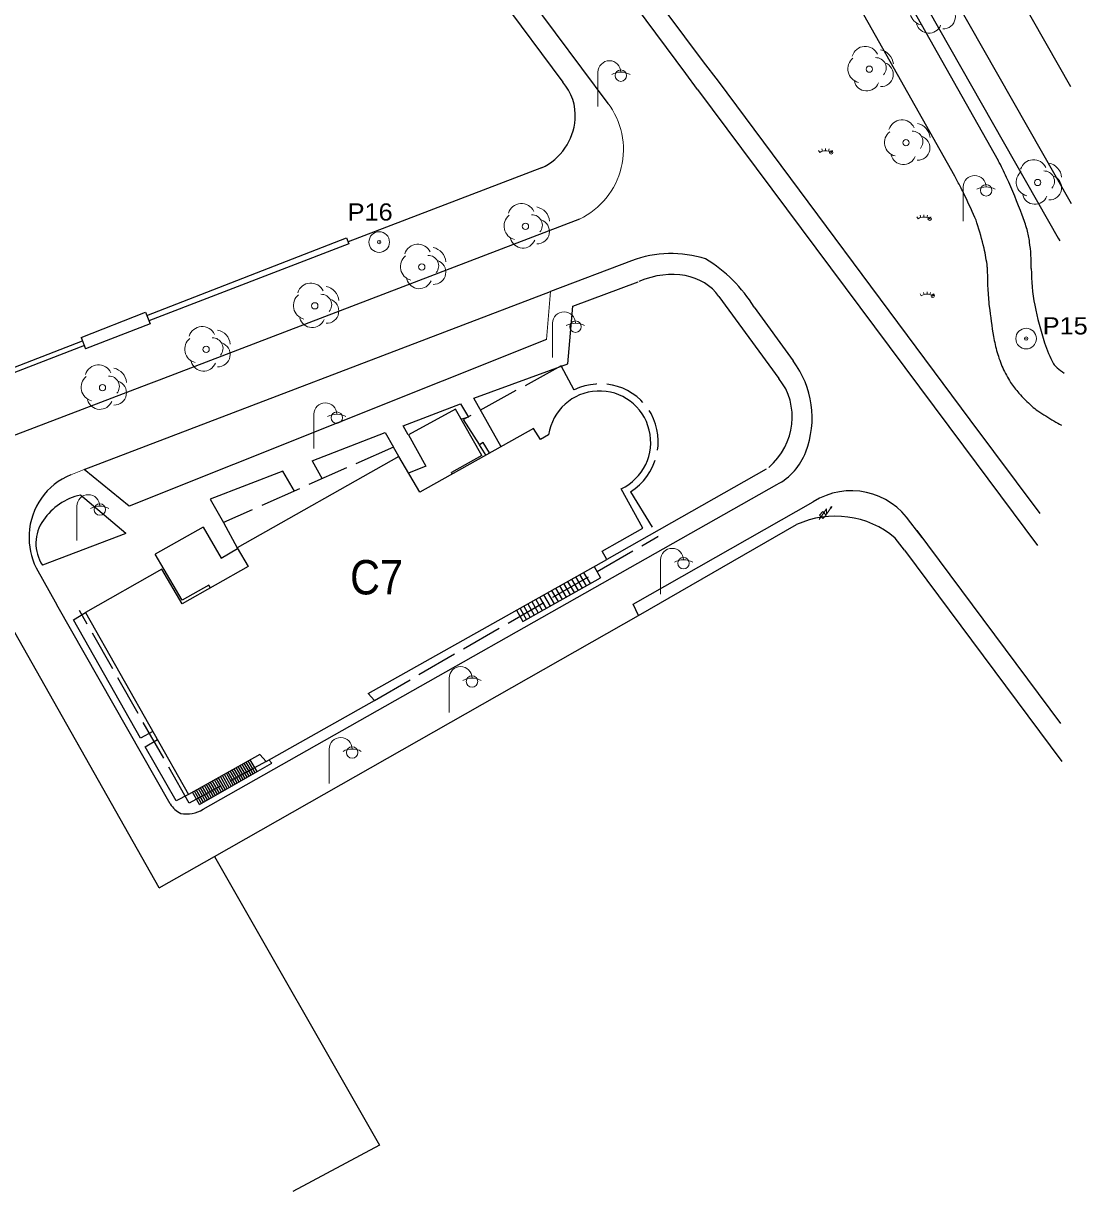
# Model space of a CAD drawing. Extents: x -89153 to -88764, y -100884 to -100462.
# Drawn here: x -88856.9 to -88764, y -100864.6 to -100762.5 of the extents above; entities that cross this region are included whole.
import ezdxf
from ezdxf.enums import TextEntityAlignment as Align

# ---------------------------------------------------------------- set-up
doc = ezdxf.new("R2010")
doc.units = 0
doc.header["$LTSCALE"] = 0.6
doc.header["$PDMODE"] = 32
doc.header["$PDSIZE"] = 0.3
doc.linetypes.add('LONG_DASHED', pattern=[7.5, 6, -1.5])
for name, color, linetype, lineweight in [('10', 7, 'Continuous', 25), ('11', 7, 'Continuous', 25), ('12', 7, 'Continuous', 25), ('17', 7, 'Continuous', 13), ('2', 7, 'Continuous', 13), ('20', 7, 'Continuous', 13), ('21', 7, 'Continuous', 13)]:
    doc.layers.add(name, color=color, linetype=linetype, lineweight=lineweight)
doc.layers.add('60', color=7, linetype='Continuous')

msp = doc.modelspace()

# ---------------------------------------------------------------- linework, layer by layer
at = {"layer": '10'}
for p, q in [((-88784.031, -100745.394), (-88765.354, -100778.271)), ((-88809.737, -100767.664), (-88824.248, -100748.128)), ((-88805.785, -100769.546), (-88822.172, -100747.487)), ((-88774.158, -100797.179), (-88796.139, -100767.578)), ((-88797.987, -100768.312), (-88774.737, -100799.499)), ((-88766.481, -100781.304), (-88766.338, -100781.557)), ((-88803.74, -100783.281), (-88810.826, -100785.984)), ((-88793.026, -100787.347), (-88789.636, -100792.038)), ((-88811.169, -100790.175), (-88847.625, -100804.718)), ((-88845.962, -100794.074), (-88934.3, -100827.829)), ((-88818.678, -100795.779), (-88818.001, -100796.957)), ((-88818.001, -100796.957), (-88818.613, -100797.137)), ((-88768.056, -100805.369), (-88774.158, -100797.179)), ((-88816.461, -100800.289), (-88817.044, -100799.361)), ((-88774.737, -100799.499), (-88768.277, -100808.182)), ((-88831.659, -100800.755), (-88830.785, -100802.335)), ((-88847.625, -100804.718), (-88851.557, -100801.536)), ((-88841.184, -100831.221), (-88791.054, -100802.839)), ((-88802.767, -100806.668), (-88804.666, -100803.219)), ((-88847.917, -100807.109), (-88851.905, -100803.763)), ((-88787.519, -100804.143), (-88787.517, -100804.142)), ((-88845.008, -100838.087), (-88863.184, -100805.978)), ((-88778.361, -100807.464), (-88779.346, -100806.195)), ((-88847.917, -100807.109), (-88855.209, -100809.899)), ((-88804.758, -100807.784), (-88802.767, -100806.668)), ((-88778.836, -100806.852), (-88766.274, -100823.735)), ((-88779.906, -100808.57), (-88766.149, -100827.057)), ((-88855.775, -100810.135), (-88853.958, -100813.343)), ((-88844.053, -100830.755), (-88853.958, -100813.343)), ((-88803.141, -100814.301), (-88803.142, -100814.298)), ((-88835.666, -100827.043), (-88826.219, -100821.703)), ((-88826.219, -100821.703), (-88826.772, -100821.111)), ((-88836.214, -100826.42), (-88842.449, -100829.926)), ((-88836.214, -100826.42), (-88835.666, -100827.043)), ((-88845.008, -100838.087), (-88840.179, -100835.338)), ((-88840.208, -100835.354), (-88840.179, -100835.338))]:
    msp.add_line(p, q, dxfattribs=at)
at = {"layer": '10', "lineweight": 13}
for p, q in [((-88810.826, -100785.984), (-88811.169, -100790.175)), ((-88851.557, -100801.536), (-88852.735, -100801.979))]:
    msp.add_line(p, q, dxfattribs=at)
at = {"layer": '10', "linetype": 'LONG_DASHED'}
for p, q in [((-88817.03, -100799.352), (-88818.436, -100797.156)), ((-88803.845, -100803.492), (-88801.44, -100807.374)), ((-88826.219, -100821.703), (-88801.447, -100807.383))]:
    msp.add_line(p, q, dxfattribs=at)
at = {"layer": '10'}
for points in [[(-88817.933, -100690.842), (-88799.747, -100722.903), (-88798.294, -100725.341), (-88799.135, -100725.849), (-88797.197, -100729.282), (-88796.296, -100728.835), (-88795.1, -100731.016), (-88789.202, -100741.356), (-88766.481, -100781.304)], [(-88796.139, -100767.578), (-88797.466, -100765.904), (-88821.746, -100733.322)], [(-88797.987, -100768.312), (-88799.017, -100766.921), (-88823.101, -100734.498)], [(-88808.294, -100779.638), (-88845.023, -100793.715), (-88845.962, -100794.074)], [(-88823.272, -100798.508), (-88823.711, -100797.701), (-88818.678, -100795.779)], [(-88810.993, -100798.486), (-88811.7, -100798.906), (-88812.317, -100797.943), (-88822.244, -100803.51), (-88824.069, -100800.405), (-88838.2, -100808.365), (-88837.237, -100810.006), (-88843.02, -100813.262), (-88844.795, -100810.242), (-88851.45, -100814.011), (-88842.449, -100829.926)], [(-88831.659, -100800.755), (-88825.267, -100798.288), (-88824.539, -100799.571)], [(-88816.154, -100800.081), (-88816.722, -100799.171), (-88817.044, -100799.361)], [(-88833.208, -100803.409), (-88834.205, -100801.685), (-88840.551, -100804.113), (-88839.405, -100806.156)], [(-88803.142, -100814.298), (-88803.616, -100813.288), (-88787.871, -100804.342)], [(-88826.772, -100821.111), (-88805.915, -100809.382), (-88806.329, -100808.661), (-88804.758, -100807.784)]]:
    msp.add_lwpolyline(points, dxfattribs=at)
at = {"layer": '10', "linetype": 'LONG_DASHED'}
for points in [[(-88808.759, -100794.581), (-88809.899, -100792.471), (-88818.436, -100797.156)], [(-88824.069, -100800.405), (-88824.542, -100799.568), (-88839.405, -100806.156), (-88838.2, -100808.365)], [(-88835.666, -100827.043), (-88842.394, -100830.678), (-88851.977, -100813.851)]]:
    msp.add_lwpolyline(points, dxfattribs=at)
at = {"layer": '10', "lineweight": 13}
msp.add_lwpolyline([(-88845.962, -100794.074), (-88845.023, -100793.715), (-88845.962, -100794.074)], dxfattribs=at)
msp.add_arc((-88811.1942, -100773.5581), 6.7362, 295.50179, 37.28974, dxfattribs=at)
at = {"layer": '10'}
for centre, radius, start, end in [((-88800.256, -100792.721), 10.0624, 72.76031, 110.2582), ((-88803.981, -100794.085), 12.8616, 31.5947, 58.56788), ((-88796.187, -100796.998), 8.2175, 338.71097, 37.13129), ((-88796.187, -100796.998), 8.2175, 34.58932, 35.16579), ((-88806.557, -100799.151), 4.4856, 294.93043, 171.47429), ((-88793.428, -100798.199), 5.212, 297.09601, 340.00084), ((-88850.4839, -100807.432), 5.8993, 112.43149, 177.35287), ((-88850.7346, -100808.9628), 5.3299, 102.68509, 145.52394), ((-88795.188, -100796.827), 7.3, 286.13117, 286.18384), ((-88784.555, -100809.624), 6.2364, 33.35558, 122.12183), ((-88852.3456, -100807.9803), 3.4468, 143.82792, 213.82434), ((-88850.0207, -100807.4221), 6.3617, 177.62968, 205.24184), ((-88842.095, -100829.487), 2.3327, 212.92708, 243.59307), ((-88842.61, -100828.926), 2.7013, 258.84817, 301.85146)]:
    msp.add_arc(centre, radius, start, end, dxfattribs=at)
at = {"layer": '10', "linetype": 'LONG_DASHED'}
msp.add_ellipse((-88806.58, -100799.185), major_axis=(3.9834, 3.3425), ratio=0.980769, start_param=4.58253459, end_param=7.60250398, dxfattribs=at)
at = {"layer": '11'}
for p, q in [((-88811.607, -100775.159), (-88828.509, -100781.625)), ((-88846.097, -100788.079), (-88828.66, -100781.291)), ((-88828.453, -100781.804), (-88845.92, -100788.532)), ((-88828.66, -100781.291), (-88828.453, -100781.804)), ((-88796.109, -100786.418), (-88790.868, -100793.583)), ((-88851.833, -100789.977), (-88846.211, -100787.788)), ((-88846.211, -100787.788), (-88845.811, -100788.811)), ((-88845.811, -100788.811), (-88851.44, -100790.979)), ((-88851.833, -100789.977), (-88851.44, -100790.979)), ((-88869.442, -100797.167), (-88851.719, -100790.268)), ((-88851.549, -100790.701), (-88869.297, -100797.537)), ((-88817.537, -100795.302), (-88809.314, -100792.278)), ((-88815.153, -100799.544), (-88817.537, -100795.302)), ((-88791.985, -100801.49), (-88805.915, -100809.382)), ((-88779.906, -100808.57), (-88780.712, -100807.52))]:
    msp.add_line(p, q, dxfattribs=at)
for points in [[(-88809.314, -100792.278), (-88808.886, -100787.247), (-88803.168, -100785.129)], [(-88840.194, -100835.346), (-88803.142, -100814.298), (-88789.336, -100806.346)], [(-88845.585, -100824.417), (-88846.639, -100825.018), (-88852.496, -100814.679), (-88851.45, -100814.011)], [(-88842.449, -100829.926), (-88843.539, -100830.497), (-88846.235, -100825.757), (-88845.178, -100825.13)], [(-88840.194, -100835.346), (-88825.763, -100860.569), (-88833.327, -100864.636)]]:
    msp.add_lwpolyline(points, dxfattribs=at)
for centre, radius, start, end in [((-88813.0101, -100770.5675), 4.3485, 355.33712, 41.71267), ((-88813.7353, -100770.5547), 5.0724, 294.80872, 355.85438), ((-88785.948, -100813.72), 8.1151, 49.81837, 114.67627)]:
    msp.add_arc(centre, radius, start, end, dxfattribs=at)
for centre, major_axis, ratio, start_param, end_param in [((-88801.862, -100790.735), (5.5155, 4.6281), 0.763889, 6.21197379, 7.47443017), ((-88795.388, -100797.217), (4.4431, 3.7282), 0.948276, 4.73671465, 6.2609743)]:
    msp.add_ellipse(centre, major_axis=major_axis, ratio=ratio, start_param=start_param, end_param=end_param, dxfattribs=at)
at = {"layer": '12'}
for p, q in [((-88790.9, -100723.05), (-88765.409, -100768.051)), ((-88851.557, -100801.536), (-88810.826, -100785.984)), ((-88816.819, -100800.317), (-88819.49, -100801.798)), ((-88819.409, -100801.938), (-88819.49, -100801.798)), ((-88841.184, -100806.562), (-88845.375, -100808.922)), ((-88807.942, -100810.522), (-88807.374, -100811.501)), ((-88807.016, -100810.001), (-88806.448, -100810.98)), ((-88809.684, -100811.502), (-88809.114, -100812.485)), ((-88809.336, -100811.306), (-88808.766, -100812.288)), ((-88808.987, -100811.11), (-88808.418, -100812.091)), ((-88808.638, -100810.914), (-88808.069, -100811.895)), ((-88808.29, -100810.717), (-88807.721, -100811.698)), ((-88840.546, -100811.869), (-88840.678, -100811.644)), ((-88811.428, -100812.482), (-88810.855, -100813.469)), ((-88811.079, -100812.286), (-88810.507, -100813.272)), ((-88810.73, -100812.09), (-88810.159, -100813.075)), ((-88810.382, -100811.894), (-88809.811, -100812.879)), ((-88810.033, -100811.698), (-88809.462, -100812.682)), ((-88813.172, -100813.463), (-88812.597, -100814.453)), ((-88812.823, -100813.267), (-88812.249, -100814.257)), ((-88812.474, -100813.071), (-88811.9, -100814.06)), ((-88812.125, -100812.874), (-88811.552, -100813.863)), ((-88811.777, -100812.678), (-88811.204, -100813.666)), ((-88813.491, -100813.668), (-88812.916, -100814.659)), ((-88841.495, -100830.803), (-88835.181, -100827.195)), ((-88838.195, -100828.917), (-88838.801, -100827.875)), ((-88838.022, -100828.818), (-88838.628, -100827.777)), ((-88837.848, -100828.719), (-88838.453, -100827.679)), ((-88837.674, -100828.62), (-88838.279, -100827.581)), ((-88837.5, -100828.52), (-88838.104, -100827.483)), ((-88837.327, -100828.421), (-88837.93, -100827.385)), ((-88837.153, -100828.322), (-88837.756, -100827.287)), ((-88836.98, -100828.223), (-88837.581, -100827.189)), ((-88836.806, -100828.124), (-88837.407, -100827.091)), ((-88836.632, -100828.024), (-88837.233, -100826.993)), ((-88836.458, -100827.925), (-88837.058, -100826.894)), ((-88835.181, -100827.195), (-88835.432, -100826.91)), ((-88839.932, -100829.91), (-88840.559, -100828.832)), ((-88839.758, -100829.81), (-88840.371, -100828.757)), ((-88839.584, -100829.711), (-88840.196, -100828.659)), ((-88839.41, -100829.612), (-88840.022, -100828.561)), ((-88839.237, -100829.513), (-88839.848, -100828.463)), ((-88839.064, -100829.414), (-88839.674, -100828.365)), ((-88838.89, -100829.314), (-88839.499, -100828.267)), ((-88838.716, -100829.215), (-88839.325, -100828.169)), ((-88838.542, -100829.116), (-88839.15, -100828.071)), ((-88838.368, -100829.016), (-88838.976, -100827.973)), ((-88841.495, -100830.803), (-88842.115, -100829.738)), ((-88841.321, -100830.704), (-88841.94, -100829.64)), ((-88841.147, -100830.604), (-88841.766, -100829.542)), ((-88840.974, -100830.505), (-88841.591, -100829.444)), ((-88840.8, -100830.406), (-88841.417, -100829.346)), ((-88840.626, -100830.306), (-88841.242, -100829.247)), ((-88840.452, -100830.207), (-88841.068, -100829.149)), ((-88840.279, -100830.108), (-88840.894, -100829.052)), ((-88840.106, -100830.009), (-88840.72, -100828.954))]:
    msp.add_line(p, q, dxfattribs=at)
for points in [[(-88819.577, -100690.124), (-88805.32, -100715.043), (-88797.165, -100729.371), (-88793.852, -100735.202), (-88784.409, -100751.991), (-88771.73, -100774.523)], [(-88775.511, -100775.894), (-88788.094, -100753.548), (-88797.485, -100736.905), (-88800.625, -100731.402), (-88810.757, -100713.519)], [(-88816.819, -100800.317), (-88819.119, -100796.24), (-88823.227, -100798.496)], [(-88823.226, -100798.494), (-88821.721, -100801.24), (-88823.224, -100801.842)], [(-88841.184, -100806.562), (-88839.611, -100809.274), (-88838.163, -100808.428)], [(-88840.678, -100811.644), (-88843.005, -100812.954), (-88845.375, -100808.922)], [(-88813.803, -100813.819), (-88813.233, -100814.813), (-88806.451, -100810.98)]]:
    msp.add_lwpolyline(points, dxfattribs=at)
for centre, radius, start, end in [((-88785.4678, -100782.4313), 15.8515, 23.92687, 29.92732), ((-88816.4486, -100798.6008), 46.8133, 27.74059, 29.01574), ((-88788.4499, -100783.8758), 15.1786, 25.50108, 27.74059), ((-88838.0925, -100805.7809), 73.4236, 21.13982, 23.92687), ((-88871.9361, -100823.6987), 107.6762, 24.22593, 25.50108), ((-88777.6062, -100781.2538), 4.2369, 17.79431, 24.22593), ((-88781.4642, -100783.8846), 12.7096, 15.13938, 21.13982), ((-88800.7764, -100788.6904), 28.5712, 13.15554, 17.79431), ((-88777.6585, -100782.855), 8.7669, 7.91311, 15.13938), ((-88784.9759, -100783.872), 16.1547, 359.69087, 7.91311), ((-88787.4348, -100785.5721), 14.8701, 6.72392, 13.15554), ((-88738.9937, -100784.0472), 33.674, 179.63219, 182.81174), ((-88752.667, -100784.0464), 16.1547, 179.69087, 191.18139), ((-88748.6297, -100784.5204), 24.0264, 182.81174, 186.57611), ((-88724.787, -100781.7718), 48.027, 186.57611, 189.75567), ((-88739.9111, -100781.5249), 29.1574, 191.18139, 197.83669), ((-88758.7541, -100787.6119), 13.5615, 189.75567, 195.74113), ((-88758.0626, -100787.3656), 10.0894, 197.8367, 209.16261), ((-88762.4477, -100788.653), 9.7239, 195.74113, 204.25412), ((-88762.5258, -100788.6881), 9.6383, 204.25412, 212.8049), ((-88765.885, -100791.7307), 1.1314, 209.16261, 232.66563), ((-88751.0667, -100772.303), 25.5653, 232.66563, 234.41936), ((-88764.1462, -100789.7326), 7.7105, 212.8049, 221.65582), ((-88759.593, -100785.6822), 13.8046, 221.65582, 228.26775), ((-88765.5209, -100792.328), 4.8991, 228.26775, 236.16646), ((-88751.8775, -100771.9735), 29.4031, 236.16645, 239.3885), ((-88754.8304, -100776.9643), 23.6042, 239.3885, 241.25514)]:
    msp.add_arc(centre, radius, start, end, dxfattribs=at)
at = {"layer": '17'}
for p, q in [((-88806.68, -100769.804), (-88806.68, -100766.804)), ((-88774.769, -100779.831), (-88774.769, -100776.831)), ((-88810.646, -100791.748), (-88810.646, -100788.748)), ((-88831.505, -100799.698), (-88831.505, -100796.698)), ((-88852.205, -100807.728), (-88852.205, -100804.728)), ((-88801.208, -100812.42), (-88801.208, -100809.42)), ((-88819.687, -100822.755), (-88819.687, -100819.755)), ((-88830.156, -100828.957), (-88830.156, -100825.957))]:
    msp.add_line(p, q, dxfattribs=at)
for points in [[(-88787.36, -100805.91), (-88786.703, -100804.956), (-88786.724, -100805.444), (-88786.251, -100804.757)], [(-88786.387, -100804.849), (-88786.251, -100804.757), (-88786.288, -100804.918)]]:
    msp.add_lwpolyline(points, dxfattribs=at)
msp.add_lwpolyline([(-88787.042, -100805.804), (-88787.339, -100805.507), (-88787.042, -100805.21), (-88786.745, -100805.507)], close=True, dxfattribs=at)
for centre in [(-88804.68, -100767.104), (-88772.769, -100777.131), (-88808.646, -100789.048), (-88829.505, -100796.998), (-88850.205, -100805.028), (-88799.208, -100809.72), (-88817.687, -100820.055), (-88828.156, -100826.257)]:
    msp.add_circle(centre, 0.5, dxfattribs=at)
for centre, radius, start, end in [((-88805.68, -100766.804), 1, 0, 180), ((-88804.68, -100768.504), 1.7, 61.92751, 118.07249), ((-88773.769, -100776.831), 1, 0, 180), ((-88772.769, -100778.531), 1.7, 61.92751, 118.07249), ((-88809.646, -100788.748), 1, 0, 180), ((-88808.646, -100790.448), 1.7, 61.92751, 118.07249), ((-88830.505, -100796.698), 1, 0, 180), ((-88829.505, -100798.398), 1.7, 61.92751, 118.07249), ((-88851.205, -100804.728), 1, 0, 180), ((-88850.205, -100806.428), 1.7, 61.92751, 118.07249), ((-88800.208, -100809.42), 1, 0, 180), ((-88799.208, -100811.12), 1.7, 61.92751, 118.07249), ((-88818.687, -100819.755), 1, 0, 180), ((-88817.687, -100821.455), 1.7, 61.92751, 118.07249), ((-88829.156, -100825.957), 1, 0, 180), ((-88828.156, -100827.657), 1.7, 61.92751, 118.07249)]:
    msp.add_arc(centre, radius, start, end, dxfattribs=at)
at = {"layer": '2'}
for centre in [(-88825.796, -100781.652), (-88769.276, -100790.087)]:
    msp.add_circle(centre, 0.9, dxfattribs=at)
for p in [(-88825.796, -100781.652), (-88769.276, -100790.087)]:
    msp.add_point(p, dxfattribs=at)
at = {"layer": '20'}
for p, q in [((-88787.305, -100773.815), (-88787.415, -100773.648)), ((-88787.069, -100773.705), (-88787.128, -100773.511)), ((-88786.805, -100773.665), (-88786.805, -100773.465)), ((-88786.546, -100773.703), (-88786.489, -100773.512)), ((-88786.305, -100773.815), (-88786.195, -100773.648)), ((-88778.702, -100779.612), (-88778.812, -100779.445)), ((-88778.466, -100779.502), (-88778.525, -100779.308)), ((-88778.202, -100779.462), (-88778.202, -100779.262)), ((-88777.943, -100779.5), (-88777.886, -100779.309)), ((-88777.702, -100779.612), (-88777.592, -100779.445)), ((-88777.933, -100786.204), (-88777.933, -100786.004)), ((-88778.433, -100786.354), (-88778.543, -100786.187)), ((-88778.197, -100786.244), (-88778.256, -100786.05)), ((-88777.674, -100786.242), (-88777.617, -100786.051)), ((-88777.433, -100786.354), (-88777.323, -100786.187))]:
    msp.add_line(p, q, dxfattribs=at)
for centre in [(-88786.8046, -100774.5735), (-88778.2016, -100780.3705), (-88777.9326, -100787.1125)]:
    msp.add_arc(centre, 0.9083, 56.60151, 123.39849, dxfattribs=at)
for p in [(-88786.305, -100773.815), (-88777.702, -100779.612), (-88777.433, -100786.354)]:
    msp.add_point(p, dxfattribs=at)
at = {"layer": '21'}
for centre in [(-88782.9805, -100766.5415), (-88779.7745, -100772.9705), (-88768.2745, -100776.4445), (-88813.0175, -100780.2745), (-88822.0735, -100783.8235), (-88831.4215, -100787.2235), (-88840.9155, -100791.0275), (-88849.9715, -100794.3695)]:
    msp.add_circle(centre, 0.2737, dxfattribs=at)
for centre, radius, start, end in [((-88778.2103, -100761.4748), 1.2099, 128.95546, 256.05052), ((-88776.5267, -100761.9504), 1.0742, 267.9563, 71.79057), ((-88777.7757, -100762.2887), 1.1107, 194.5123, 338.26394), ((-88783.3303, -100765.7325), 1.1831, 24.76228, 163.22075), ((-88783.6403, -100766.5208), 1.2099, 128.95546, 256.05052), ((-88782.4182, -100766.4454), 0.9128, 319.6043, 91.68267), ((-88782.2614, -100766.2136), 1.3901, 5.22462, 78.57542), ((-88781.9567, -100766.9964), 1.0742, 267.9563, 71.79057), ((-88783.2057, -100767.3347), 1.1107, 194.5123, 338.26394), ((-88780.1243, -100772.1615), 1.1831, 24.76228, 163.22075), ((-88779.0554, -100772.6426), 1.3901, 5.22462, 78.57542), ((-88780.4343, -100772.9498), 1.2099, 128.95546, 256.05052), ((-88779.2122, -100772.8744), 0.9128, 319.6043, 91.68267), ((-88778.7507, -100773.4254), 1.0742, 267.9563, 71.79057), ((-88779.9997, -100773.7637), 1.1107, 194.5123, 338.26394), ((-88768.6243, -100775.6355), 1.1831, 24.76228, 163.22075), ((-88767.5554, -100776.1166), 1.3901, 5.22462, 78.57542), ((-88768.9343, -100776.4238), 1.2099, 128.95546, 256.05052), ((-88767.7122, -100776.3484), 0.9128, 319.6043, 91.68267), ((-88767.2507, -100776.8994), 1.0742, 267.9563, 71.79057), ((-88768.4997, -100777.2377), 1.1107, 194.5123, 338.26394), ((-88813.3673, -100779.4655), 1.1831, 24.76228, 163.22075), ((-88812.2984, -100779.9466), 1.3901, 5.22462, 78.57542), ((-88813.6773, -100780.2538), 1.2099, 128.95546, 256.05052), ((-88812.4552, -100780.1784), 0.9128, 319.6043, 91.68267), ((-88811.9937, -100780.7294), 1.0742, 267.9563, 71.79057), ((-88822.4233, -100783.0145), 1.1831, 24.76228, 163.22075), ((-88813.2427, -100781.0677), 1.1107, 194.5123, 338.26394), ((-88822.7333, -100783.8028), 1.2099, 128.95546, 256.05052), ((-88821.5112, -100783.7274), 0.9128, 319.6043, 91.68267), ((-88821.3544, -100783.4956), 1.3901, 5.22462, 78.57542), ((-88821.0497, -100784.2784), 1.0742, 267.9563, 71.79057), ((-88822.2987, -100784.6167), 1.1107, 194.5123, 338.26394), ((-88831.7713, -100786.4145), 1.1831, 24.76228, 163.22075), ((-88830.7024, -100786.8956), 1.3901, 5.22462, 78.57542), ((-88832.0813, -100787.2028), 1.2099, 128.95546, 256.05052), ((-88830.8592, -100787.1274), 0.9128, 319.6043, 91.68267), ((-88830.3977, -100787.6784), 1.0742, 267.9563, 71.79057), ((-88841.2653, -100790.2185), 1.1831, 24.76228, 163.22075), ((-88831.6467, -100788.0167), 1.1107, 194.5123, 338.26394), ((-88841.5753, -100791.0068), 1.2099, 128.95546, 256.05052), ((-88840.3532, -100790.9314), 0.9128, 319.6043, 91.68267), ((-88840.1964, -100790.6996), 1.3901, 5.22462, 78.57542), ((-88839.8917, -100791.4824), 1.0742, 267.9563, 71.79057), ((-88841.1407, -100791.8207), 1.1107, 194.5123, 338.26394), ((-88850.3213, -100793.5605), 1.1831, 24.76228, 163.22075), ((-88849.2524, -100794.0416), 1.3901, 5.22462, 78.57542), ((-88850.6313, -100794.3488), 1.2099, 128.95546, 256.05052), ((-88849.4092, -100794.2734), 0.9128, 319.6043, 91.68267), ((-88848.9477, -100794.8244), 1.0742, 267.9563, 71.79057), ((-88850.1967, -100795.1627), 1.1107, 194.5123, 338.26394)]:
    msp.add_arc(centre, radius, start, end, dxfattribs=at)

# ---------------------------------------------------------------- texts
at = {"layer": '2', "width": 1.1}
for s, p in [('P16', (-88826.5825, -100779.772)), ('P15', (-88765.86, -100789.724))]:
    msp.add_text(s, height=1.5, dxfattribs=at).set_placement(p, align=Align.CENTER)
at = {"layer": '60', "width": 0.9}
msp.add_text('C7', height=3, dxfattribs=at).set_placement((-88828.337, -100812.443))

doc.saveas('drawing.dxf')
